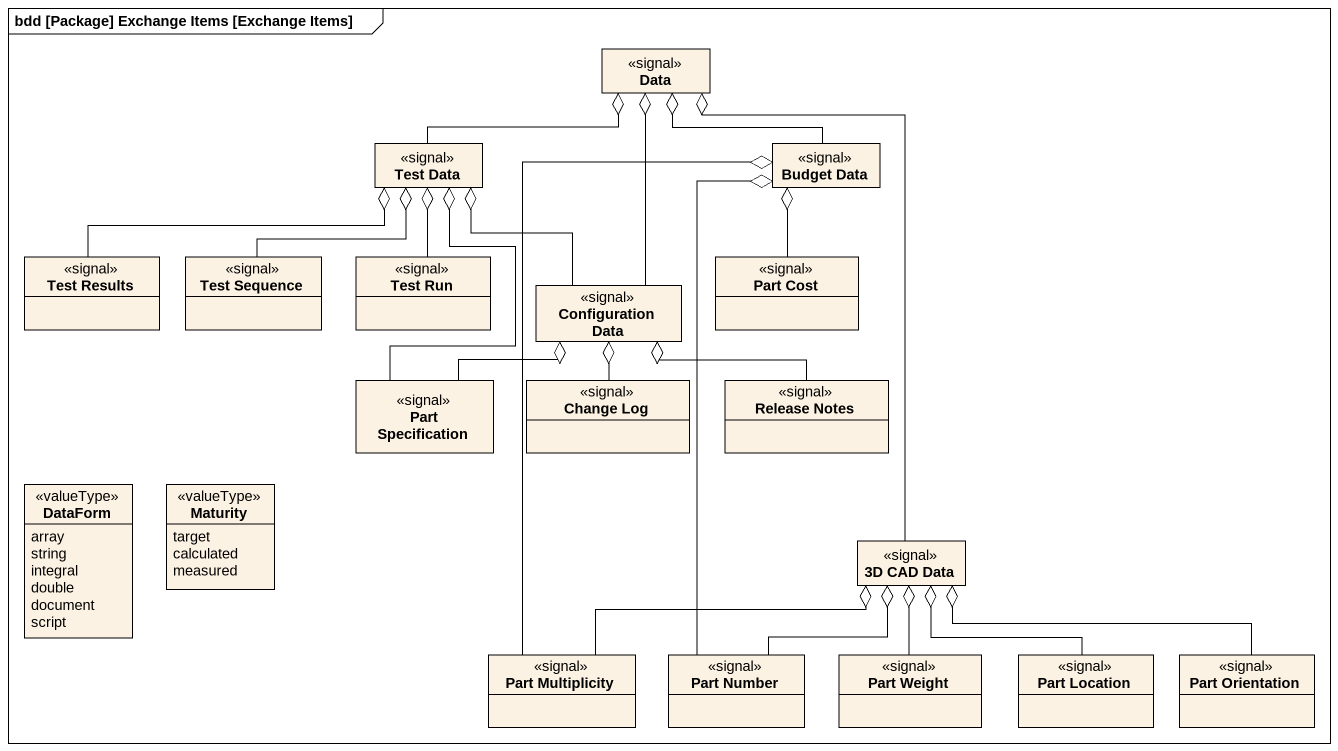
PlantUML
@startuml
mainframe bdd [Package] Exchange Items [Exchange Items]
hide circle
hide empty members
class Data <<signal>>
class "Test Data" as Test_Data <<signal>>
class "Budget Data" as Budget_Data <<signal>>
class "Test Results" as Test_Results <<signal>>
class "Test Sequence" as Test_Sequence <<signal>>
class "Test Run" as Test_Run <<signal>>
class "Configuration Data" as Configuration_Data <<signal>>
class "Part Cost" as Part_Cost <<signal>>
class "Part Specification" as Part_Specification <<signal>>
class "Change Log" as Change_Log <<signal>>
class "Release Notes" as Release_Notes <<signal>>
enum DataForm <<valueType>> {
  array
  string
  integral
  double
  document
  script
}
enum Maturity <<valueType>> {
  target
  calculated
  measured
}
class "3D CAD Data" as c3D_CAD_Data <<signal>>
class "Part Multiplicity" as Part_Multiplicity <<signal>>
class "Part Number" as Part_Number <<signal>>
class "Part Weight" as Part_Weight <<signal>>
class "Part Location" as Part_Location <<signal>>
class "Part Orientation" as Part_Orientation <<signal>>
Data o-left- Test_Data
Data o-right- Budget_Data
Data o-- Configuration_Data
Data o-- c3D_CAD_Data
Test_Data o-left- Test_Results
Test_Data o-- Test_Sequence
Test_Data o-- Test_Run
Test_Data o-- Configuration_Data
Test_Data o-- Part_Specification
Budget_Data o-- Part_Cost
Budget_Data o-- Part_Multiplicity
Budget_Data o-- Part_Number
Configuration_Data o-left- Part_Specification
Configuration_Data o-- Change_Log
Configuration_Data o-right- Release_Notes
c3D_CAD_Data o-left- Part_Multiplicity
c3D_CAD_Data o-- Part_Number
c3D_CAD_Data o-- Part_Weight
c3D_CAD_Data o-- Part_Location
c3D_CAD_Data o-right- Part_Orientation
@enduml
